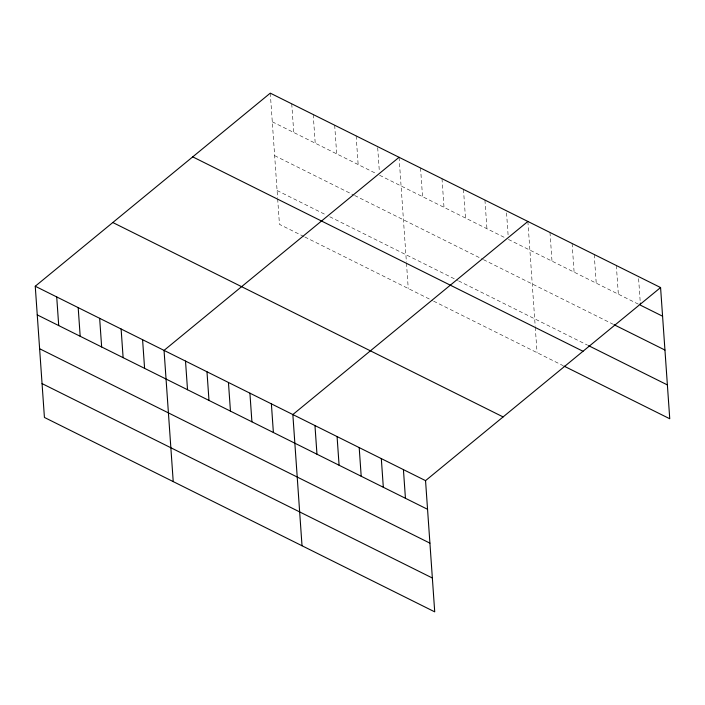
<?xml version="1.0" encoding="UTF-8"?>
<svg xmlns="http://www.w3.org/2000/svg" width="705" height="705" viewBox="0 0 705 705"><rect width="100%" height="100%" fill="white"/><g stroke="black" fill="none" stroke-linecap="round" stroke-linejoin="round"><path stroke-width="0.53" stroke-dasharray="3.52 2.64" d="M272.28 121.798L376.681 173.8M379.616 175.263L505.485 237.964M508.411 239.418L638.536 304.234M274.65 155.646L353.681 195.012M354.659 195.496L482.484 259.167M483.454 259.651L613.015 324.185M277.083 190.509L325.869 214.813M329.773 216.752L457.598 280.423M458.576 280.907L587.573 345.168M303.846 236.501L279.453 224.357L277.673 198.969M304.824 236.986L432.641 300.656M433.619 301.15L563.013 365.595M638.607 278.66L640.237 302.013M616.337 265.521L618.347 294.179M594.227 254.505L596.227 283.163M572.108 243.489L574.108 272.148M549.988 232.474L551.997 261.123M527.878 221.458L535.201 326.221M535.271 327.279L537.051 352.667M506.551 212.884L508.111 235.17M484.943 200.07L486.943 228.728M463.476 189.381L465.476 218.03M442.009 178.682L444.009 207.34M420.541 167.993L422.542 196.651M399.074 157.303L406.397 262.066M406.477 263.124L408.248 288.512M377.686 147.671L379.387 172.082M356.14 135.915L358.149 164.573M334.672 125.226L336.682 153.875M313.205 114.527L315.214 143.185M291.747 103.838L293.747 132.496M270.279 93.148L277.603 197.911"/><path stroke-width="1.06" d="M660.576 287.552L425.547 480.643L434.721 611.852L44.424 417.448L35.25 286.239L270.279 93.148L660.576 287.552L669.75 418.761L563.974 366.08M399.074 157.303L164.045 350.394L173.227 481.603M527.878 221.458L292.848 414.549L302.022 545.758M662.577 316.21L640.466 305.195L640.316 303.071M613.985 324.67L664.947 350.05M588.534 345.644L667.379 384.921M192.721 156.862L583.017 351.275M112.809 222.516L503.106 416.928M35.25 286.239L425.547 480.643M37.25 314.888L427.556 509.301M39.621 348.737L429.918 543.141M42.062 383.599L432.359 578.012M403.427 469.627L405.437 498.285M381.317 458.611L383.317 487.27M359.197 447.596L361.198 476.254M337.078 436.58L339.087 465.238M314.968 425.564L316.968 454.223M271.381 403.85L273.381 432.509M249.914 393.161L251.914 421.819M228.446 382.471L230.456 411.121M206.979 371.773L208.988 400.431M185.512 361.083L187.521 389.742M142.586 339.695L144.587 368.354M121.119 329.006L123.119 357.664M99.652 318.316L101.652 346.966M78.184 307.618L80.185 336.276M56.717 296.928L58.718 325.587"/></g></svg>
